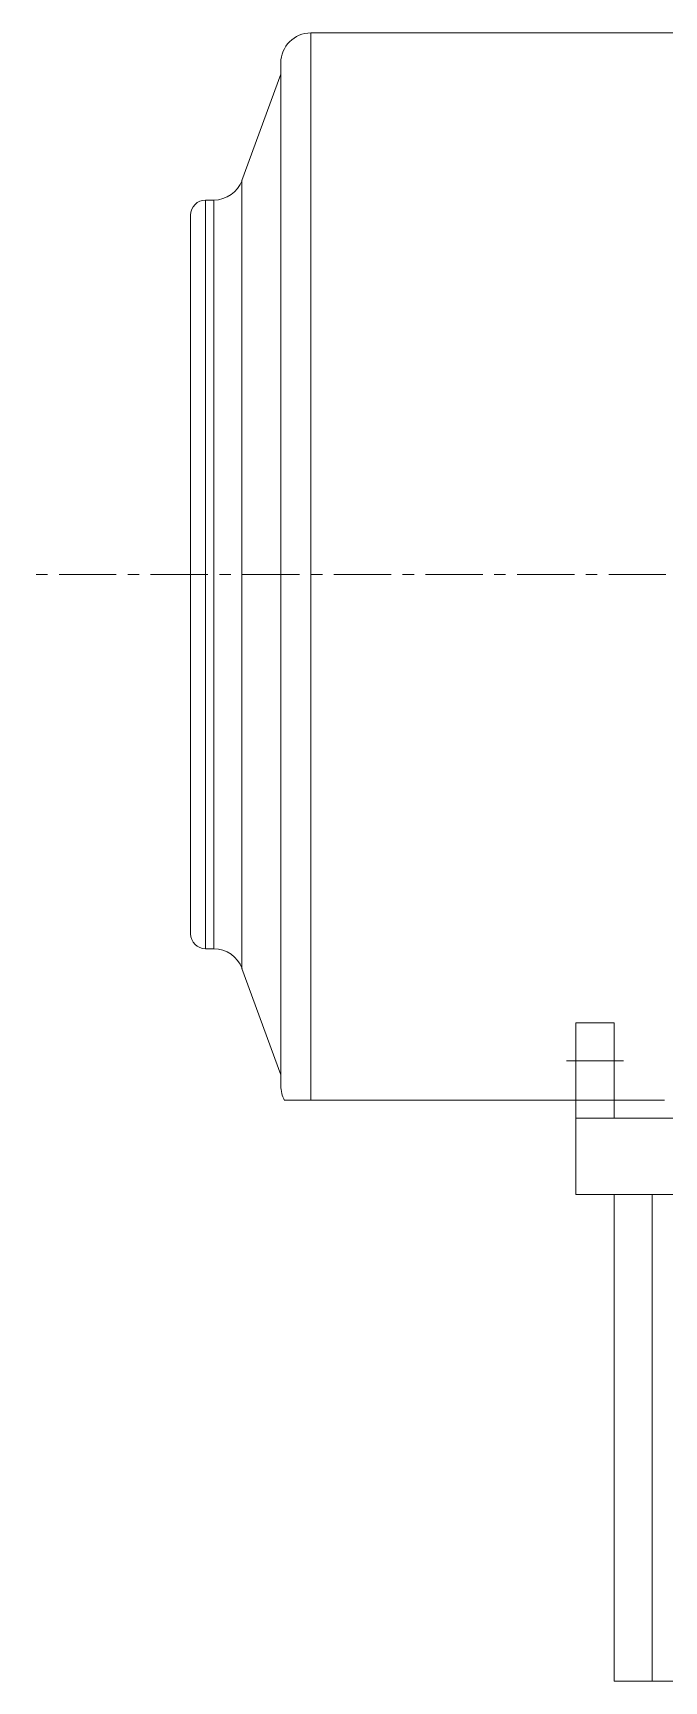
# Model space of a CAD drawing. Header units: millimetres. Extents: x -1229 to 6348, y -522 to 5252.
# Drawn here: x 311 to 521, y 1055 to 1603 of the extents above; entities that cross this region are included whole.
import ezdxf

# ---------------------------------------------------------------- set-up
doc = ezdxf.new("R2010")
doc.units = ezdxf.units.MM
doc.header["$LTSCALE"] = 25.4
doc.linetypes.add('CENTER', pattern=[2, 1.25, -0.25, 0.25, -0.25])
doc.linetypes.add('CENTERX2', pattern=[0.8, 0.5, -0.1, 0.1, -0.1])
doc.layers.add('Centerline', color=5, linetype='CENTERX2', lineweight=5)
doc.layers.add('CL', color=1, linetype='CENTER', lineweight=5)

# ---------------------------------------------------------------- blocks, each defined once
blk = doc.blocks.new('MC6-284_286TS FRONT VIEW')
at = {"linetype": 'Continuous', "lineweight": 5}
for p, q in [((-190.5, 31.75), (-190.5, 0)), ((-190.5, 31.75), (-177.8, 31.75)), ((-177.8, 31.75), (-177.8, 0)), ((-190.5, 0), (190.5, 0)), ((-190.5, -25.4), (-190.5, 0)), ((-177.8, 0), (-165.1, 0)), ((-190.5, -25.4), (190.5, -25.4)), ((-177.8, -25.4), (-177.8, -187.33)), ((-165.1, -187.33), (-165.1, -25.4))]:
    blk.add_line(p, q, dxfattribs=at)
at = {"lineweight": 5}
for p, q in [((-177.8, -187.33), (-165.1, -187.33)), ((-165.1, -187.33), (-6.35, -187.33))]:
    blk.add_line(p, q, dxfattribs=at)
at = {"layer": 'CL', "color": 5, "linetype": 'Continuous', "lineweight": 5}
blk.add_line((-193.67, 19.05), (-174.62, 19.05), dxfattribs=at)
blk = doc.blocks.new('HHI 286TS FRONT VIEW')
at = {"color": 7, "linetype": 'Continuous', "lineweight": 5}
for p, q in [((-498.6, 180.2), (-621.6, 180.2)), ((-621.6, 180.2), (-621.6, -175)), ((-631.6, 170.2), (-631.6, -170.2)), ((-631.6, 166.5), (-644.51, 131.15)), ((-644.51, 131.15), (-644.51, -131.15)), ((-653.9, 124.58), (-656.6, 124.58)), ((-656.6, 124.58), (-656.6, -124.58)), ((-653.9, -124.58), (-653.9, 124.58)), ((-661.6, 119.58), (-661.6, -119.58)), ((-656.6, -124.58), (-653.9, -124.58)), ((-644.51, -131.15), (-631.6, -166.5)), ((-503.9, -175), (-621.6, -175))]:
    blk.add_line(p, q, dxfattribs=at)
for centre, radius, start, end in [((-621.6, 170.2), 10, 90, 180), ((-653.9, 134.58), 10, 270, 339.9444), ((-656.6, 119.58), 5, 90, 180), ((-656.6, -119.58), 5, 180, 270), ((-653.9, -134.58), 10, 20.0556, 90), ((-621.6, -170.2), 10, 180, 209.0298)]:
    blk.add_arc(centre, radius, start, end, dxfattribs=at)
blk.add_open_spline([(-621.6, -175), (-621.93, -175), (-622.66, -175), (-623.86, -175), (-625.18, -175), (-626.38, -175), (-627.67, -175), (-628.74, -175), (-629.75, -175), (-630.33, -175), (-630.28, -175), (-630.25, -175)], degree=3, knots=[0, 0, 0, 0, 0.021563, 0.047711, 0.09367, 0.16236, 0.232851, 0.373029, 0.513414, 0.798576, 1, 1, 1, 1], dxfattribs=at)
at = {"layer": 'Centerline', "lineweight": 5, "ltscale": 1.5}
blk.add_line((14.71, 0), (-714.06, 0), dxfattribs=at)

msp = doc.modelspace()

# ---------------------------------------------------------------- block references
at = {"color": 7, "lineweight": 5}
msp.add_blockref('HHI 286TS FRONT VIEW', (1024.615, 1423.257), dxfattribs=at)
at = {"color": 7, "lineweight": 5, "ltscale": 3}
msp.add_blockref('MC6-284_286TS FRONT VIEW', (681.715, 1242.282), dxfattribs=at)

doc.saveas('drawing.dxf')
